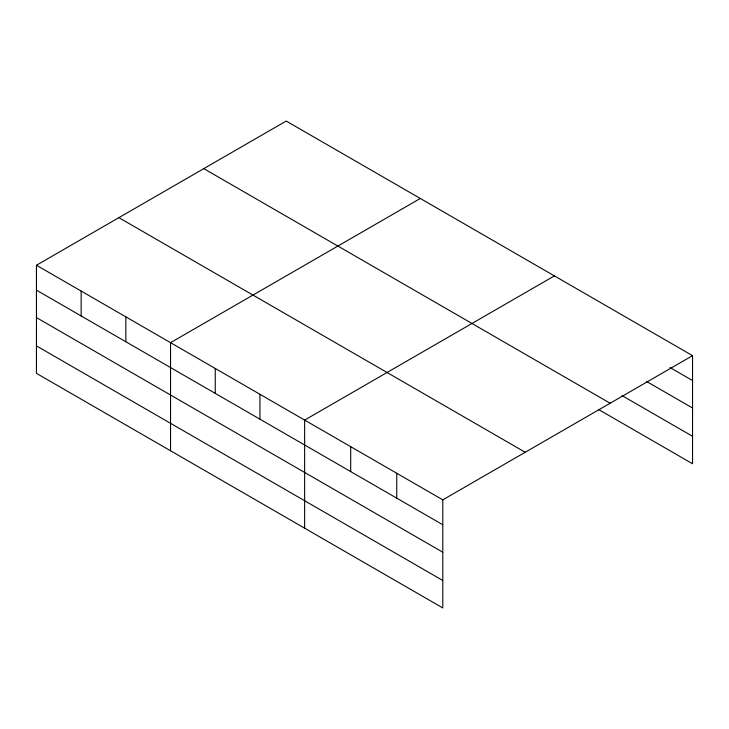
<?xml version="1.0" encoding="UTF-8"?>
<svg xmlns="http://www.w3.org/2000/svg" width="729" height="729" viewBox="0 0 729 729"><rect width="100%" height="100%" fill="white"/><g stroke="black" fill="none" stroke-linecap="round" stroke-linejoin="round"><path stroke-width="1.09" d="M36.45 265.247L442.795 499.848L442.795 607.95L36.45 373.348L36.45 265.247L286.205 121.05L692.55 355.652L692.55 463.753L598.482 409.452M420.296 198.47L170.54 342.666L170.54 450.768M554.395 275.89L304.64 420.077L304.64 528.188M442.795 499.848L692.55 355.652M670.015 367.544L692.55 380.556M646.495 381.422L692.55 408.012M622.001 395.565L692.55 436.297M203.783 168.636L610.127 403.237M118.873 217.661L525.217 452.262M36.45 290.142L442.795 524.752M36.45 317.598L442.795 552.208M36.45 345.892L442.795 580.494M396.749 473.258L396.749 498.162M350.695 446.667L350.695 471.572M259.943 394.28L259.943 419.175M215.246 368.473L215.246 393.368M125.844 316.86L125.844 341.755M81.147 291.053L81.147 315.949"/></g></svg>
